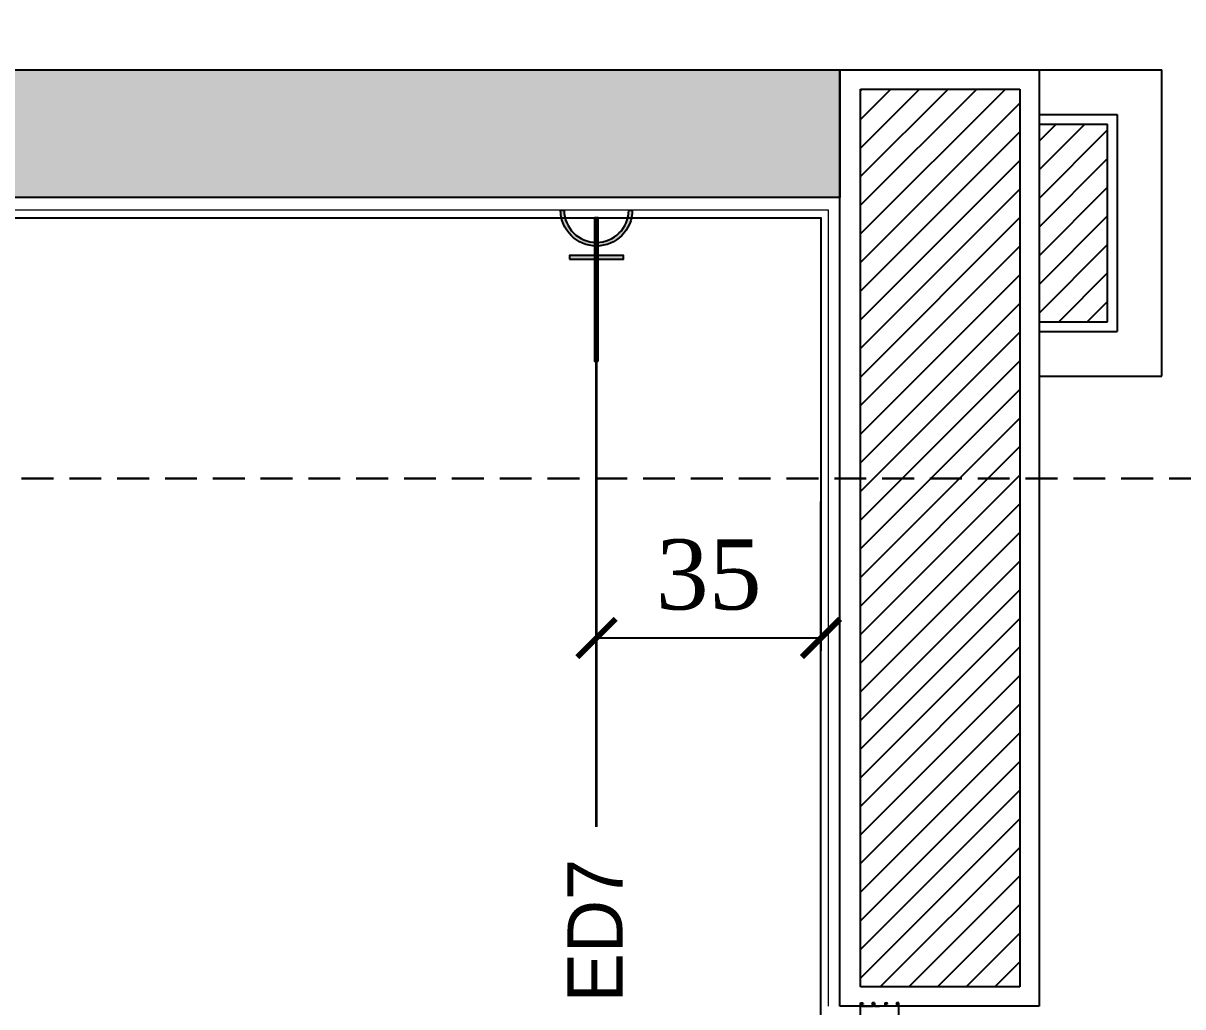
# Model space of a CAD drawing. Header units: millimetres. Extents: x 106699 to 122058, y 158555 to 162844.
# Drawn here: x 117391.2 to 117573.2, y 160000.9 to 160155.2 of the extents above; entities that cross this region are included whole.
import ezdxf
from ezdxf.enums import TextEntityAlignment as Align

# ---------------------------------------------------------------- set-up
doc = ezdxf.new("R2010")
doc.units = ezdxf.units.MM
doc.linetypes.add('HIDDEN', pattern=[0.375, 0.25, -0.125])
for name, color, linetype in [('0-HSL-WLL', 253, 'Continuous'), ('300_Z4_FCD_F03$0$3-EXT-PRF', 231, 'Continuous'), ('300_Z4_FCD_F03$0$4-FNS-SWF', 13, 'Continuous'), ('300_Z4_STR_F03$0$2-SPS-RCN', 2, 'Continuous'), ('ELEKTRİK', 10, 'Continuous'), ('S2000-002 Çizgi', 7, 'Continuous')]:
    doc.layers.add(name, color=color, linetype=linetype)
for name, color, linetype, lineweight in [('300_Z4_STR_F03$0$AUDIT_D_220920114151-103', 251, 'Continuous', 5), ('ELK', 1, 'Continuous', 35), ('no3_alçıpan kesit', 210, 'Continuous', 20)]:
    doc.layers.add(name, color=color, linetype=linetype, lineweight=lineweight)
doc.layers.add('area', color=200, linetype='Continuous', plot=False)
doc.styles.add('ROMANSTW', font='georgia.ttf')
doc.styles.add('TAKSİM', font='GOTHIC.TTF', dxfattribs={"height": 20})
doc.dimstyles.new('M1', dxfattribs={"dimtxt": 11, "dimasz": 6, "dimexe": 2, "dimexo": 16, "dimgap": 3, "dimtad": 1, "dimdec": 0, "dimzin": 12, "dimdsep": 46, "dimtxsty": 'ROMANSTW', "dimblk": 'ARCHTICK', "dimcen": 0.09, "dimclrd": 251, "dimclre": 251, "dimclrt": 1, "dimadec": 0, "dimazin": 0, "dimtfac": 1, "dimtdec": 0, "dimtix": 1, "dimtmove": 0, "dimatfit": 3, "dimldrblk": 'ARCHTICK', "dimfxl": 1, "dimtolj": 1, "dimtzin": 0, "dimarcsym": 0})

# ---------------------------------------------------------------- blocks, each defined once
blk = doc.blocks.new('COLUMN')
at = {"layer": '300_Z4_STR_F03$0$AUDIT_D_220920114151-103', "true_color": 0x303030}
h = blk.add_hatch(color=250, dxfattribs=at)
h.dxf.hatch_style = 1
h.paths.add_polyline_path([(104767.6177106317, 177818.4045533591), (104852.6161743834, 177818.4045533591), (104852.6161743834, 177903.4078974566), (104767.6177106317, 177903.4078974566)])
h.paths.add_polyline_path([(104052.6176794284, 177903.4051877835), (104052.6176794284, 177818.4051877832), (103967.6176794284, 177818.4051877832), (103967.6176794284, 177903.4051877835)])
edge = h.paths.add_edge_path()
edge.add_line((104052.6176943319, 177498.4052106717), (104052.6176943319, 177438.4052106719))
h.paths.add_polyline_path([(103967.6176943319, 177498.4052106717), (104052.6176943319, 177498.4052106717), (104052.6176943319, 177438.4052106719), (103967.6176943319, 177438.4052106719)])
h.paths.add_polyline_path([(104852.617695578, 177438.4052106719), (104767.617695578, 177438.4052106719), (104767.617695578, 177498.4052106717), (104852.617695578, 177498.4052106717)])
h.paths.add_polyline_path([(104852.6176950232, 177018.4051903153), (104767.6176950232, 177018.4051903153), (104767.6176950232, 177103.4051903153), (104852.6176950232, 177103.4051903153)])
h.paths.add_polyline_path([(103967.6176979918, 176233.4052108083), (103967.6176979918, 176318.4052108083), (104052.6176979918, 176318.4052108083), (104052.6176979918, 176233.4052108083)])
h.paths.add_polyline_path([(103967.6176950232, 177103.4051903154), (104052.6176950232, 177103.4051903154), (104052.6176950232, 177018.4051903154), (103967.6176950232, 177018.4051903153)])
blk = doc.blocks.new('facade_2')
at = {"layer": '300_Z4_FCD_F03$0$4-FNS-SWF'}
h = blk.add_hatch(dxfattribs=at)
h.set_pattern_fill('ANSI31', color=256, scale=0.9999999999999998, angle=-90.00000000000001)
h.set_pattern_definition([(315, (-72437.29159084219, 285221.7044714565), (2.245064030267288, 2.245064030267288), [])])
h.paths.add_polyline_path([(103807.4038293072, 177906.6777199288), (103807.4038293073, 177921.9078974566), (103775.6538497071, 177921.9078974566), (103775.6538623022, 177906.6777718551)])
h.paths.add_polyline_path([(103905.1645309448, 177906.6775600433), (103905.1645292218, 177941.9070638792), (103808.9038293074, 177941.9070638792), (103808.9038293072, 177906.6777174756)])
h.paths.add_polyline_path([(104019.6645670462, 177906.6773727811), (104019.6645685063, 177916.9075898567), (104019.6645647113, 177951.9070638792), (103906.6645286593, 177951.9070638792), (103906.6645309574, 177950.9067562793), (103906.6645309574, 177906.6775575901)])
h.paths.add_polyline_path([(104053.6995539521, 177906.6773171176), (104053.6995554241, 177921.9078974566), (104021.1645662519, 177921.9078974566), (104021.1645669968, 177906.6773703279)])
h.paths.add_polyline_path([(104713.8809227766, 177906.6771513966), (104713.8810086423, 177951.9070629386), (104595.4143700987, 177951.9070638792), (104595.4142837218, 177913.9075898567), (104595.4142837218, 177906.6771513966)])
h.paths.add_polyline_path([(104919.3809276864, 177906.6771513966), (104919.3809276864, 178105.417542029), (104715.3809222654, 178105.4175410884), (104715.3810086423, 177952.9070549951), (104715.3809227656, 177906.6771513966)])
h.paths.add_polyline_path([(104997.7267905796, 177906.6771513966), (104997.7267905796, 177919.9078919481), (105021.2373260222, 177919.9078919481), (105021.2373260222, 177951.9070640485), (104920.8809276864, 177951.9070695571), (104920.8809276864, 177906.6771513966)])
h.paths.add_polyline_path([(105105.7373260221, 177906.6771513966), (105105.7373260222, 177929.9074778292), (105022.7373260222, 177929.9074778292), (105022.7373260222, 177906.6771513966)])
h.paths.add_polyline_path([(105021.2373260222, 177906.6771513966), (105021.2373260222, 177918.4078919481), (104999.2267905796, 177918.4078919481), (104999.2267905796, 177906.6771513966)], flags=17)
h.paths.add_polyline_path([(104593.9142842166, 177906.6771513966), (104593.9143094515, 177920.4078974566), (104560.8688453944, 177920.4078974566), (104560.8688453944, 177906.6771513966)])
h.paths.add_polyline_path([(104342.7327886063, 176233.6744647483), (104342.7327886063, 176258.6744647482), (104201.8793607816, 176258.6744647493), (104201.8793607816, 176233.6744647493)])
h.paths.add_polyline_path([(104337.2327886063, 176219.907688466), (104337.2327886063, 176230.6744647484), (104306.1978016882, 176230.6744647485), (104306.1978016882, 176219.907688466)])
for p, q in [((104198.8793607816, 176230.6744647493), (104198.8793607816, 176261.9437186895)), ((104198.8793607816, 176261.9437186895), (104345.7327886063, 176261.9437186884)), ((104345.7327886063, 176261.9437186885), (104345.7327886063, 176211.407688466)), ((104201.8793607816, 176233.6744647493), (104201.8793607816, 176258.6744647493)), ((104201.8793607816, 176258.6744647493), (104342.7327886063, 176258.6744647482)), ((104342.7327886063, 176258.6744647483), (104342.7327886063, 176233.6744647483)), ((104342.7327886063, 176233.6744647483), (104201.8793607816, 176233.6744647493)), ((104345.7327886063, 176230.6744647483), (104198.8793607816, 176230.6744647493)), ((104297.6978016882, 176230.6744647483), (104297.6978016882, 176211.407688466)), ((104304.6978016882, 176230.6744647483), (104304.6978016882, 176218.407688466)), ((104306.1978016882, 176230.6744647483), (104306.1978016882, 176219.907688466)), ((104337.2327886063, 176230.6744647483), (104337.2327886063, 176219.907688466)), ((104338.7327886063, 176230.6744647483), (104338.7327886063, 176218.407688466)), ((104306.1978016882, 176219.907688466), (104337.2327886063, 176219.907688466)), ((104338.7327886063, 176218.407688466), (104304.6978016882, 176218.407688466)), ((104297.6978016882, 176211.407688466), (104345.7327886063, 176211.407688466))]:
    blk.add_line(p, q, dxfattribs=at)
blk = doc.blocks.new('A$C50025146')
at = {"layer": 'ELEKTRİK'}
h = blk.add_hatch(color=256, dxfattribs=at)
edge = h.paths.add_edge_path()
edge.add_line((23.70435837441619, 11.25333161261187), (23.70435837441619, 10.69066721622039))
edge.add_ellipse((23.70435837441619, 5.626687648689767), major_axis=(3.580774291992597, -3.580774291992606), ratio=0.9999999999999413, start_angle=134.9999999999983, end_angle=314.9999999999983)
edge.add_line((23.70435837441619, 0.5627080811555061), (23.70435837441619, 4.368476402305532e-05))
edge.add_ellipse((23.70435837441619, 5.626687648689767), major_axis=(3.978638102213783, 3.978638102213774), ratio=0.9999999999999128, start_angle=45.0000000000025, end_angle=225.0000000000025, ccw=False)
for points in [[(16.0258407970905, 9.846670621633166), (16.5885051934838, 9.846670621633166), (16.5885051934838, 1.406704675742731), (16.0258407970905, 1.406704675742731)], [(6.940050297998823e-05, 5.345355450490388), (6.940050297998823e-05, 5.908019846885509), (22.50664525620232, 5.908019846885509), (22.50664525620232, 5.345355450490388)]]:
    blk.add_hatch(color=256, dxfattribs=at).paths.add_polyline_path(points)
at = {"layer": 'ELEKTRİK', "elevation": 4.798666618537076e-08}
blk.add_lwpolyline([(23.70435837441437, 4.368476402305532e-05), (23.70435837441619, 0.5627080811555061, -0.9999999999999944), (23.70435837441619, 10.69066721622039), (23.70435837441619, 11.25333161261187, 0.9999999999999944)], format="xyb", close=True, dxfattribs=at)
at = {"layer": 'ELEKTRİK'}
for points, elevation in [([(16.0258407970905, 1.406704675742731), (16.0258407970905, 9.846670621633166), (16.5885051934838, 9.846670621633166), (16.5885051934838, 1.406704675742731)], 4.791194770819646e-08), ([(6.940050297998823e-05, 5.908019846885509), (22.50664525620232, 5.908019846885509), (22.50664525620232, 5.345355450490388), (6.940050297998823e-05, 5.345355450490388)], 4.794507297291503e-08)]:
    blk.add_lwpolyline(points, close=True, dxfattribs=dict(at, elevation=elevation))
blk = doc.blocks.new('_ArchTick')
at = {"color": 0, "linetype": 'ByBlock', "const_width": 0.15}
blk.add_lwpolyline([(-0.5, -0.5), (0.5, 0.5)], dxfattribs=at)
blk = doc.blocks.new('*D323')
at = {"layer": 'Defpoints', "color": 0, "transparency": 16777216}
for p in [(117516.3935512064, 160124.6980002419), (117481.1658953486, 160102.19142449, 0.03502256521409002), (117516.3935512064, 160058.7847146748)]:
    blk.add_point(p, dxfattribs=at)
at = {"layer": 'S2000-002 Çizgi', "color": 251, "lineweight": -2, "transparency": 16777216}
for p, q in [((117516.3935512064, 160108.6980002419), (117516.3935512064, 160056.7847146748)), ((117481.1658953486, 160086.19142449), (117481.1658953486, 160056.7847146748)), ((117481.1658953486, 160058.7847146748), (117516.3935512064, 160058.7847146748))]:
    blk.add_line(p, q, dxfattribs=at)
at = {"layer": 'S2000-002 Çizgi', "color": 251, "lineweight": -2, "transparency": 16777216, "xscale": 6, "yscale": 6, "zscale": 6, "rotation": 180}
blk.add_blockref('_ArchTick', (117481.1658953486, 160058.7847146748), dxfattribs=at)
at = {"layer": 'S2000-002 Çizgi', "color": 251, "lineweight": -2, "transparency": 16777216, "xscale": 6, "yscale": 6, "zscale": 6}
blk.add_blockref('_ArchTick', (117516.3935512064, 160058.7847146748), dxfattribs=at)
at = {"layer": 'S2000-002 Çizgi', "color": 1, "true_color": 0xff0000, "transparency": 16777216, "insert": (117498.7797232775, 160068.6797806929), "char_height": 11, "attachment_point": 5, "style": 'ROMANSTW'}
blk.add_mtext('\\A1;35', dxfattribs=at)

msp = doc.modelspace()

# ---------------------------------------------------------------- hatches: boundary and pattern name
at = {"layer": '0-HSL-WLL', "true_color": 0x7a7a7a}
h = msp.add_hatch(color=8, dxfattribs=at)
h.dxf.hatch_style = 1
h.paths.add_polyline_path([(115902.5908645587, 160910.9010171858), (115877.5908645587, 160910.9010171853), (115877.5908645587, 160654.7798655465), (115902.5819928614, 160654.7798655465), (115902.5826856521, 160674.780361563), (115902.5823392849, 160674.780361563), (115902.5823392849, 160654.7814902306), (117155.9694571564, 160654.7813880034), (117155.9694579742, 160127.8980002446), (117519.3242972667, 160127.8980002421), (117519.3242972668, 160147.8980002446), (117175.9694585158, 160147.8980002446), (117175.969457698, 160674.7802573517), (115902.5826856521, 160674.780361563), (115902.581994418, 160654.824803684), (115902.5823392849, 160654.7814902306), (115902.5823392849, 160674.780361563)])
h.paths.add_polyline_path([(115902.5901929667, 160569.7814017948), (115877.5908645587, 160569.7814017948), (115877.5908645587, 160351.5325365576), (115877.5908645587, 160281.6481940202), (115902.5901929667, 160281.6481940202)], flags=17)
h.paths.add_polyline_path([(117462.5935512069, 159769.7813891549), (117462.5935512069, 159789.7813891549), (116762.5935717, 159789.7813891542), (116762.5935717848, 159769.7813861863)])
h.paths.add_polyline_path([(116342.5935513434, 159789.7813854952), (116342.5935513434, 159769.781385495), (116677.5935716999, 159769.781385495), (116677.5935716999, 159789.781385495)])
h.paths.add_polyline_path([(116282.5935513436, 159769.781385495), (116282.5935513436, 159789.7813705915), (115962.593574232, 159789.7813705915), (115962.593574232, 159769.7813705915)])

# ---------------------------------------------------------------- linework, layer by layer
at = {"layer": '300_Z4_FCD_F03$0$3-EXT-PRF'}
for p, q in [((117522.593551206, 160001.5430519448), (117522.893551206, 160001.5430519448)), ((117522.593551206, 159999.0930519448), (117522.593551206, 160001.5430519448)), ((117522.793551206, 160001.3430519448), (117522.793551206, 160001.0430519448)), ((117522.993551206, 160001.3430519448), (117522.793551206, 160001.3430519448)), ((117522.793551206, 160001.0430519448), (117524.593551206, 160001.0430519448)), ((117522.993551206, 160001.4430519448), (117522.993551206, 160001.3430519448)), ((117524.393551206, 160001.4430519448), (117524.393551206, 160001.3430519448)), ((117524.5935512061, 160001.3430519448), (117524.393551206, 160001.3430519448)), ((117524.793551206, 160001.5430519448), (117524.493551206, 160001.5430519448)), ((117524.593551206, 160001.0430519448), (117524.5935512061, 160001.3430519448)), ((117524.793551206, 160001.5430519448), (117524.793551206, 160001.0430519448)), ((117524.793551206, 160001.0430519448), (117525.563551206, 160001.0430519448)), ((117525.563551206, 160001.0430519448), (117525.593551206, 160001.0130519448)), ((117525.6235512061, 160001.0430519448), (117525.593551206, 160001.0130519448)), ((117526.393551206, 160001.0430519448), (117525.6235512061, 160001.0430519448)), ((117526.393551206, 160001.5430519448), (117526.393551206, 160001.0430519448)), ((117526.393551206, 160001.5430519448), (117526.693551206, 160001.5430519448)), ((117526.593551206, 160001.0430519448), (117526.593551206, 160001.3430519448)), ((117526.593551206, 160001.3430519448), (117526.793551206, 160001.3430519448)), ((117528.393551206, 160001.0430519448), (117526.593551206, 160001.0430519448)), ((117526.793551206, 160001.4430519448), (117526.793551206, 160001.3430519448)), ((117528.193551206, 160001.4430519448), (117528.193551206, 160001.3430519447)), ((117528.193551206, 160001.3430519447), (117528.393551206, 160001.3430519448)), ((117528.593551206, 160001.5430519448), (117528.293551206, 160001.5430519448)), ((117528.393551206, 160001.3430519448), (117528.393551206, 160001.0430519448)), ((117528.593551206, 159999.0930519447), (117528.593551206, 160001.5430519448))]:
    msp.add_line(p, q, dxfattribs=at)
for centre, start, end in [((117522.893551206, 160001.4430519448), 5.002579958505433e-09, 89.99999999666495), ((117524.493551206, 160001.4430519448), 89.99999999666495, 180.0000000050025), ((117526.693551206, 160001.4430519448), 5.002579958505433e-09, 89.99999999666495), ((117528.293551206, 160001.4430519447), 89.99999999666495, 179.9999999966649)]:
    msp.add_arc(centre, 0.1000000000013821, start, end, dxfattribs=at)
at = {"layer": '300_Z4_STR_F03$0$2-SPS-RCN'}
msp.add_lwpolyline([(115902.5823392849, 160654.7814902306), (115902.5823392849, 160674.780361563), (117175.969457698, 160674.7802573517), (117175.9694585158, 160147.8980002446), (117519.3242972668, 160147.8980002446), (117519.3242972667, 160127.8980002421), (117155.9694579742, 160127.8980002446), (117155.9694571564, 160654.7813880034), (115902.5823392849, 160654.7814902306)], dxfattribs=at)
at = {"layer": '300_Z4_STR_F03$0$AUDIT_D_220920114151-103', "color": 214, "linetype": 'HIDDEN', "lineweight": 30, "ltscale": 20, "true_color": 0xae1ea2}
msp.add_line((117605.9876487653, 160083.827371904), (115486.1849848911, 160083.827371904), dxfattribs=at)
at = {"layer": 'area'}
msp.add_lwpolyline([(117162.7694567141, 159792.9813891543), (117162.7694567166, 160124.6980002443), (117516.3935512064, 160124.6980002419), (117516.1904574841, 159857.9364066758), (117459.393551207, 159857.9796478897), (117459.393551207, 159792.9813891549), (117162.7694567163, 159792.9813891572)], dxfattribs=at)
at = {"layer": 'ELK', "color": 1}
msp.add_line((117481.1658953486, 160029.1683754903, 0.03502256521409002), (117481.1658953486, 160124.6980003457, 0.03502256521409002), dxfattribs=at)
at = {"layer": 'no3_alçıpan kesit'}
for points in [[(117517.5935512064, 160001.0430519448), (117517.5935512064, 160125.8980002419), (117161.5694567144, 160125.8980002446), (117161.5694567155, 159939.1796478879), (117153.9694574365, 159939.1796478762), (117153.9694571527, 160124.6980002465)], [(117162.7694567145, 160124.6980002446), (117516.3935512064, 160124.6980002419), (117516.3935512064, 160001.0430519448)]]:
    msp.add_lwpolyline(points, dxfattribs=at)

# ---------------------------------------------------------------- block references
at = {"rotation": 90}
for name, p in [('facade_2', (293781.2680159554, 55802.16369116314)), ('COLUMN', (293780.9987620153, 55802.16369116314))]:
    msp.add_blockref(name, p, dxfattribs=at)
at = {"layer": 'ELEKTRİK', "xscale": -1, "rotation": 269.9999999999819}
msp.add_blockref('A$C50025146', (117475.5392077, 160102.1913550895, 0.03502251726901705), dxfattribs=at)

# ---------------------------------------------------------------- texts
at = {"layer": 'ELK', "color": 1, "style": 'TAKSİM'}
msp.add_text('ED7', height=8.639999999999997, rotation=90, dxfattribs=at).set_placement((117485.2593290831, 160012.8773260216, 0.03502256522996842), align=Align.CENTER)

# ---------------------------------------------------------------- dimensions: what is measured, and where the dimension line sits
at = {"layer": 'S2000-002 Çizgi'}
dim = msp.add_linear_dim(base=(117516.3935512064, 160058.7847146748), p1=(117481.1658953486, 160102.19142449, 0.03502256521409002), p2=(117516.3935512064, 160124.6980002419), dimstyle='M1', dxfattribs=at)
dim.commit()
dim.dimension.update_dxf_attribs({"geometry": '*D323', "text_midpoint": (117498.7797232775, 160068.6797806929)})

doc.saveas('drawing.dxf')
